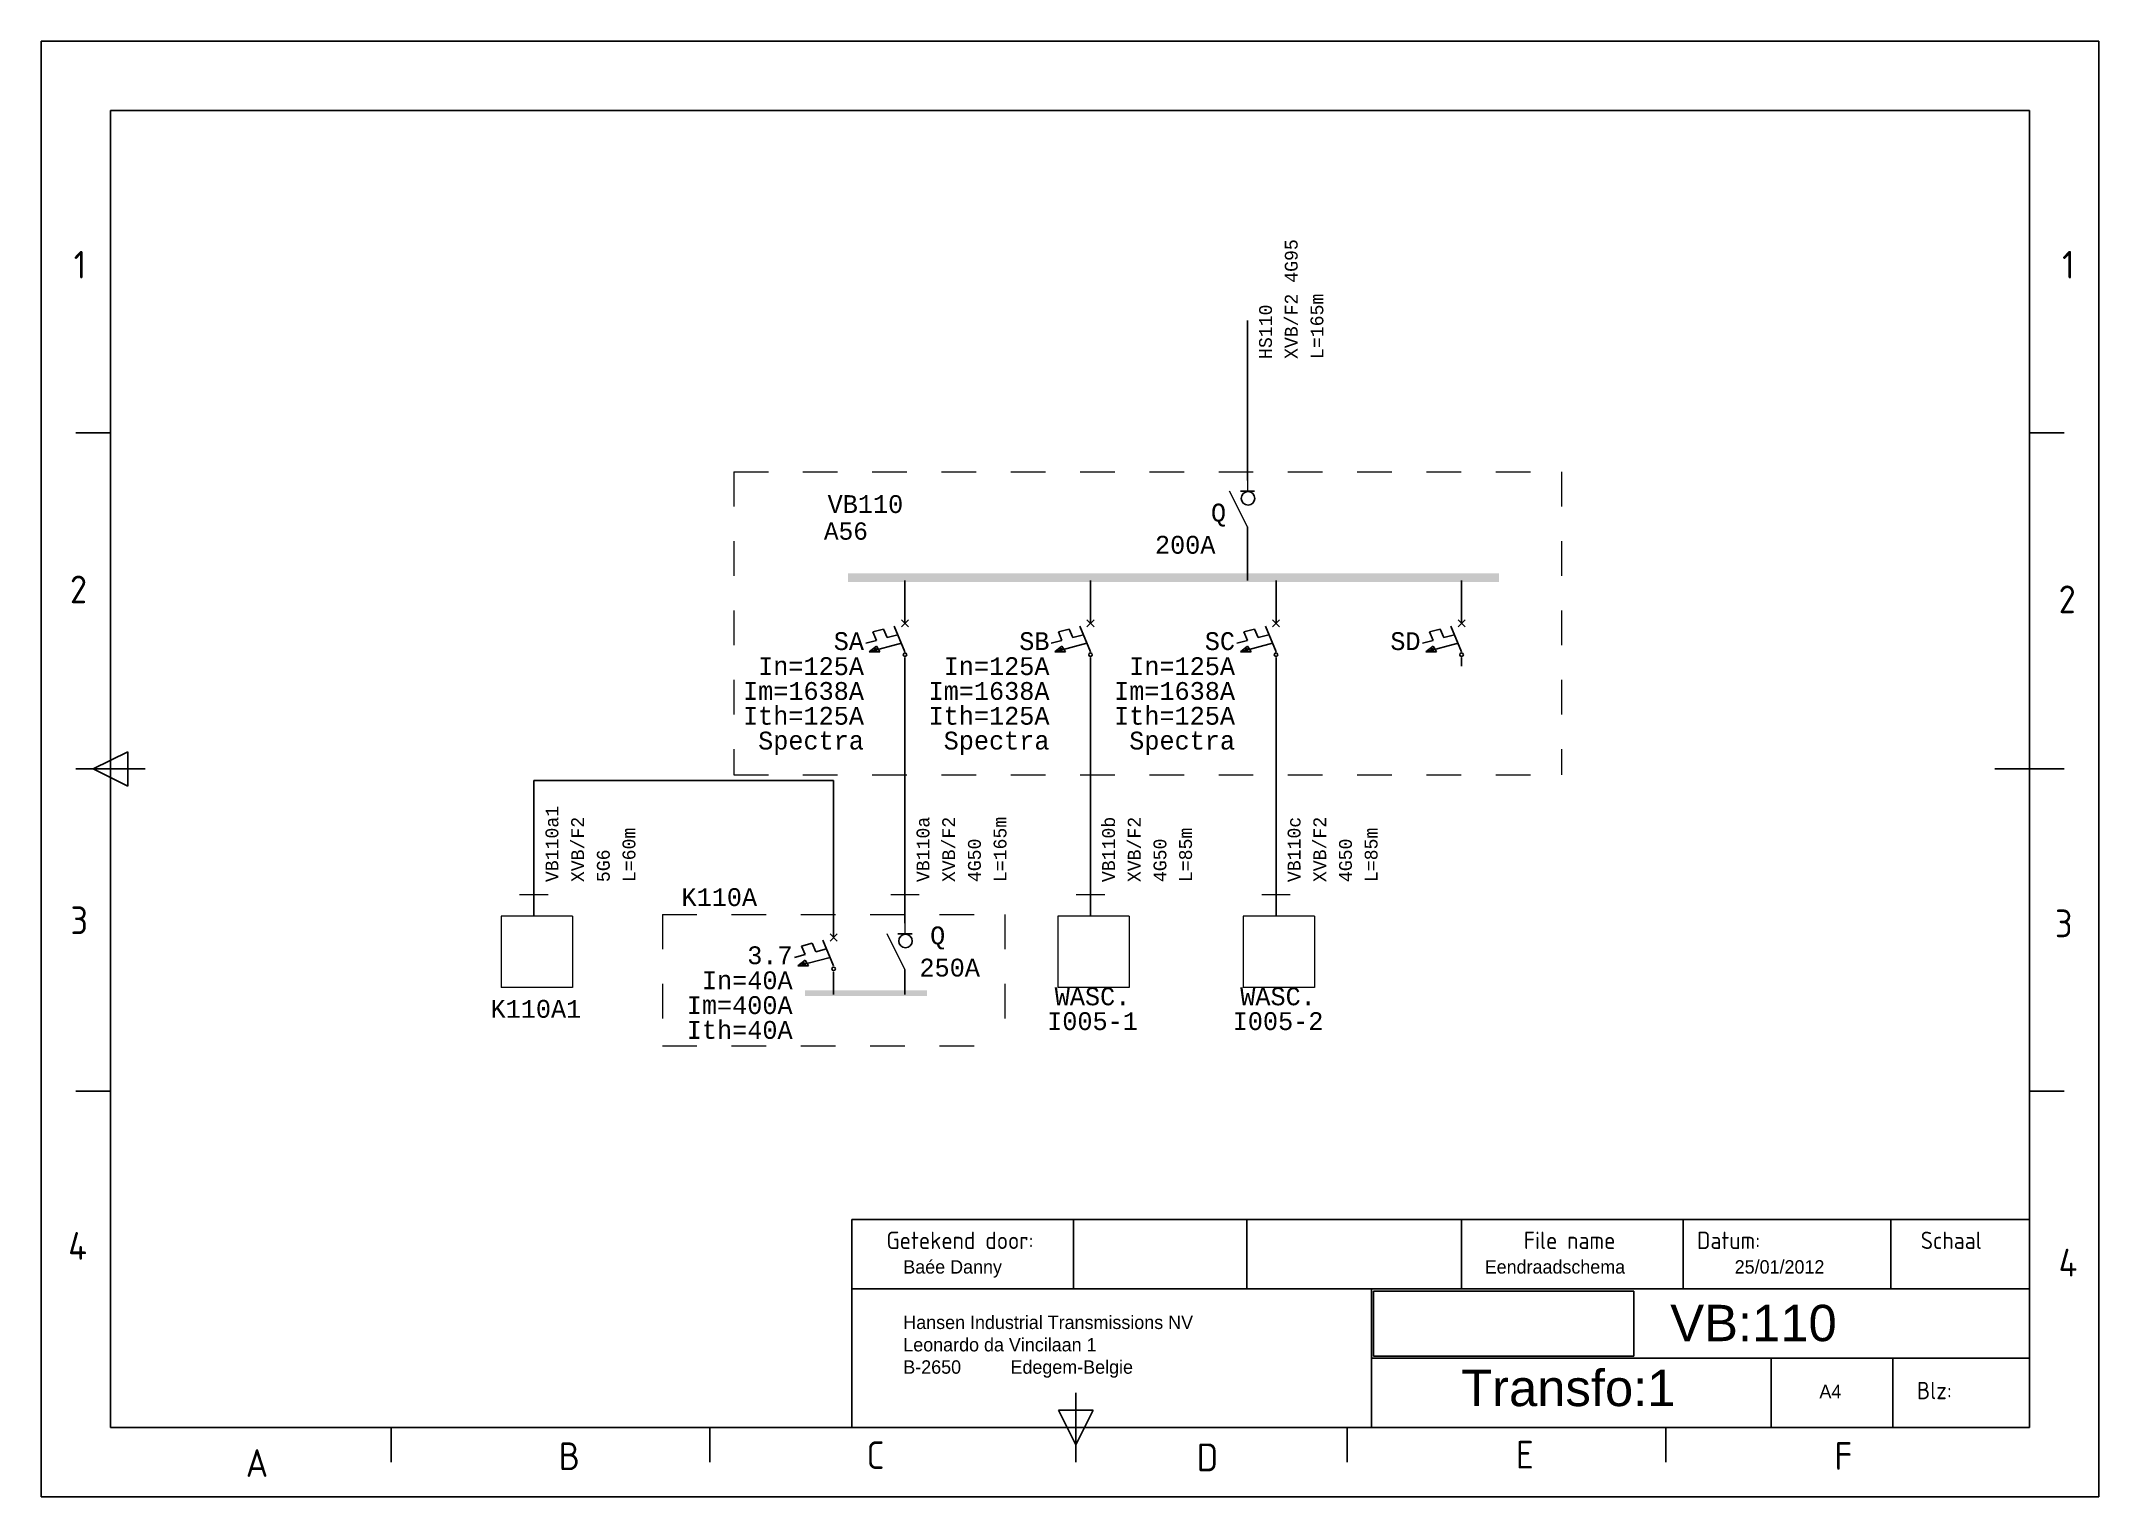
# Model space of a CAD drawing. Header units: inches. Extents: x 0 to 297, y 0 to 210.
import ezdxf
from ezdxf.enums import TextEntityAlignment as Align

# ---------------------------------------------------------------- set-up
doc = ezdxf.new("R2010")
doc.units = ezdxf.units.IN
doc.header["$MEASUREMENT"] = 0
doc.linetypes.add('EPLANLINE2', pattern=[5, 2.5, -2.5])
doc.linetypes.add('EPLANLINE7', pattern=[0])
for name, color, linetype, lineweight in [('AUTOCONNECTING', 1, 'Continuous', 25), ('EXTRA', 2, 'Continuous', 13), ('ODC', 2, 'Continuous', 13), ('SPEC_', 4, 'Continuous', 13), ('SYMBOOL', 2, 'Continuous', 25)]:
    doc.layers.add(name, color=color, linetype=linetype, lineweight=lineweight)
for name, color, linetype in [('Coördinaten', 140, 'Continuous'), ('FRAME 025', 7, 'Continuous'), ('FRAME 050', 6, 'Continuous')]:
    doc.layers.add(name, color=color, linetype=linetype)
doc.styles.add('EPLFONT', font='LUCON.TTF')
doc.styles.add('ISO Proportional', font='isocp')
picture_1 = doc.add_image_def('image1.jpg', size_in_pixel=(2362, 591))

# ---------------------------------------------------------------- blocks, each defined once
blk = doc.blocks.new('SO281')
at = {"layer": 'SYMBOOL', "color": 0, "linetype": 'EPLANLINE7', "lineweight": 25, "ltscale": 4}
for p, q in [((2.06, 0), (0, 0)), ((0, 0), (0, -2.06))]:
    blk.add_line(p, q, dxfattribs=at)
blk = doc.blocks.new('63_3_1ENDRAAD')
at = {"layer": 'SYMBOOL', "color": 0, "linetype": 'EPLANLINE7', "lineweight": 25, "ltscale": 4}
blk.add_line((0, 4.12), (0, 1.03), dxfattribs=at)
at = {"layer": 'SYMBOOL', "color": 0, "linetype": 'EPLANLINE7', "lineweight": 13, "ltscale": 2}
for p, q in [((-4.738, 1.03), (-4.738, -9.27)), ((5.562, 1.03), (-4.738, 1.03)), ((5.562, 1.03), (5.562, -9.27)), ((5.562, -9.27), (-4.738, -9.27))]:
    blk.add_line(p, q, dxfattribs=at)
blk = doc.blocks.new('SO280')
at = {"layer": 'SYMBOOL', "color": 0, "linetype": 'EPLANLINE7', "lineweight": 25, "ltscale": 4}
for p, q in [((-2.06, 0), (0, 0)), ((0, 0), (0, -2.06))]:
    blk.add_line(p, q, dxfattribs=at)
blk = doc.blocks.new('98_0_ECS-617A')
at = {"layer": 'SYMBOOL', "color": 0, "linetype": 'EPLANLINE7', "lineweight": 25, "ltscale": 4}
for p, q in [((0, 4.12), (0, 2.06)), ((-3.09, 1.236), (-4.635, 0.824)), ((-4.635, 0.824), (-4.12, -0.412)), ((-2.575, 0), (-3.09, 1.236)), ((-1.03, 0.412), (-2.575, 0)), ((-1.545, 1.648), (0, -2.06)), ((-0.515, 2.575), (0.515, 1.545)), ((0.515, 2.575), (-0.515, 1.545)), ((-4.12, -0.412), (-5.665, -0.824)), ((-0.515, -0.824), (-5.15, -2.06)), ((-5.15, -2.06), (-4.12, -1.236)), ((-5.15, -2.06), (-3.605, -2.06)), ((-4.635, -1.648), (-4.12, -1.648)), ((-3.605, -2.06), (-4.12, -1.236)), ((-4.12, -1.648), (-4.12, -2.06)), ((0, -2.884), (0, -4.12))]:
    blk.add_line(p, q, dxfattribs=at)
at = {"layer": 'SYMBOOL', "color": 0, "linetype": 'EPLANLINE7', "lineweight": 25}
blk.add_circle((0, -2.472), 0.258, dxfattribs=at)
blk = doc.blocks.new('282_0_ECS-617A')
at = {"layer": 'SYMBOOL', "color": 0, "linetype": 'EPLANLINE7', "lineweight": 25, "ltscale": 4}
for p, q in [((0, 4.12), (0, 4.12)), ((-1.03, 2.575), (1.03, 2.575)), ((0, -4.12), (0, -2.575))]:
    blk.add_line(p, q, dxfattribs=at)
at = {"layer": 'SYMBOOL', "color": 0, "linetype": 'EPLANLINE7', "lineweight": 18, "ltscale": 2}
for p, q in [((0, 4.12), (0, 2.575)), ((0, -2.575), (-2.575, 2.575)), ((-2.575, 2.575), (-2.575, 2.575))]:
    blk.add_line(p, q, dxfattribs=at)
at = {"layer": 'SYMBOOL', "color": 0, "linetype": 'EPLANLINE7', "lineweight": 25}
blk.add_circle((0.07725, 1.545), 0.9785, dxfattribs=at)

msp = doc.modelspace()

# ---------------------------------------------------------------- linework, layer by layer
for p, q in [((0, 0), (0, 210)), ((0, 210), (297, 210)), ((297, 210), (297, 0)), ((200, 200), (10, 200)), ((10, 200), (287, 200)), ((10, 200), (10, 10)), ((287, 200), (287, 10)), ((117, 40), (117, 10)), ((249.72, 20), (249.72, 10)), ((267.25, 20), (267.25, 10)), ((287, 10), (10, 10)), ((297, 0), (0, 0))]:
    msp.add_line(p, q)
for points in [[(117, 40), (287, 40)], [(149, 40), (149, 30)], [(174, 40), (174, 30)], [(205, 40), (205, 30)], [(237, 40), (237, 30)], [(267, 40), (267, 30)], [(117, 30), (287, 30)], [(192, 30), (192, 10)], [(192, 20), (287, 20)]]:
    msp.add_lwpolyline(points)
at = {"layer": 'AUTOCONNECTING', "color": 1, "linetype": 'EPLANLINE7', "lineweight": 25, "ltscale": 2}
msp.add_line((174.12, 169.71), (174.12, 146.62), dxfattribs=at)
at = {"layer": 'AUTOCONNECTING', "color": 1, "linetype": 'EPLANLINE7', "lineweight": 25, "ltscale": 4}
for p, q in [((174.12, 138.38), (174.12, 132.2)), ((124.68, 132.2), (124.68, 128.08)), ((151.46, 132.2), (151.46, 128.08)), ((178.24, 132.2), (178.24, 128.08)), ((205.02, 132.2), (205.02, 128.08)), ((124.68, 119.84), (124.68, 82.76)), ((151.46, 119.84), (151.46, 86.88)), ((178.24, 119.84), (178.24, 86.88)), ((71.12, 103.36), (71.12, 86.88)), ((71.12, 103.36), (114.38, 103.36)), ((114.38, 103.36), (114.38, 82.76)), ((114.38, 74.52), (114.38, 72.46)), ((124.68, 74.52), (124.68, 72.46))]:
    msp.add_line(p, q, dxfattribs=at)
at = {"layer": 'FRAME 050', "color": 7}
for p, q in [((10, 153.5), (5, 153.5)), ((292, 153.5), (287, 153.5)), ((7.5, 105), (12.5, 107.5)), ((12.5, 107.5), (12.5, 102.5)), ((5, 105), (15, 105)), ((12.5, 102.5), (7.5, 105)), ((282, 105), (292, 105)), ((10, 58.5), (5, 58.5)), ((292, 58.5), (287, 58.5)), ((149.36, 5), (149.36, 15)), ((146.86, 12.5), (151.86, 12.5)), ((149.36, 7.5), (146.86, 12.5)), ((151.86, 12.5), (149.36, 7.5)), ((50.5, 10), (50.5, 5)), ((96.5, 10), (96.5, 5)), ((188.5, 10), (188.5, 5)), ((234.5, 10), (234.5, 5))]:
    msp.add_line(p, q, dxfattribs=at)
at = {"layer": 'SYMBOOL', "color": 2, "linetype": 'EPLANLINE2', "lineweight": 13, "ltscale": 2}
for p, q in [((99.96, 147.86), (99.96, 104.18)), ((99.96, 147.86), (219.44, 147.86)), ((219.44, 147.86), (219.44, 104.18)), ((99.96, 104.18), (219.44, 104.18)), ((89.66, 84), (89.66, 65.04)), ((89.66, 84), (139.1, 84)), ((139.1, 84), (139.1, 65.04)), ((89.66, 65.04), (139.1, 65.04))]:
    msp.add_line(p, q, dxfattribs=at)
at = {"layer": 'SYMBOOL', "color": 2, "linetype": 'EPLANLINE7', "lineweight": 13}
for p, q in [((69.06, 86.88), (73.18, 86.88)), ((122.62, 86.88), (126.74, 86.88)), ((149.4, 86.88), (153.52, 86.88)), ((176.18, 86.88), (180.3, 86.88))]:
    msp.add_line(p, q, dxfattribs=at)
at = {"layer": 'SYMBOOL', "color": 3, "linetype": 'EPLANLINE7', "lineweight": 13}
for points in [[(116.44, 131.99), (116.44, 133.23), (210.43, 131.99), (210.43, 133.23)], [(110.26, 72.25), (110.26, 73.08), (127.85, 72.25), (127.85, 73.08)]]:
    msp.add_solid(points, dxfattribs=at)

# ---------------------------------------------------------------- block references
at = {"layer": 'SYMBOOL'}
ref = msp.add_blockref('282_0_ECS-617A', (174.12, 142.5), dxfattribs=at)
ref.add_attrib('ODC_1', 'Q', dxfattribs={"layer": 'ODC', "color": 2, "height": 2.58, "style": 'EPLFONT'}).set_placement((171.03, 140.7), align=Align.RIGHT)
ref.add_attrib('WAARDE_1', '200A', dxfattribs={"layer": 'ODC', "color": 2, "height": 2.575, "style": 'EPLFONT'}).set_placement((169.49, 136.06), align=Align.RIGHT)
ref = msp.add_blockref('98_0_ECS-617A', (124.68, 123.96), dxfattribs=at)
ref.add_attrib('ODC_1', 'SA', dxfattribs={"layer": 'ODC', "color": 2, "height": 2.575, "style": 'EPLFONT'}).set_placement((118.76, 122.16), align=Align.RIGHT)
ref.add_attrib('WAARDE_1', 'In=125A', dxfattribs={"layer": 'ODC', "color": 2, "height": 2.575, "style": 'EPLFONT'}).set_placement((118.76, 118.55), align=Align.RIGHT)
ref.add_attrib('WAARDE_2', 'Im=1638A', dxfattribs={"layer": 'ODC', "color": 2, "height": 2.575, "style": 'EPLFONT'}).set_placement((118.76, 114.97), align=Align.RIGHT)
ref.add_attrib('WAARDE_3', 'Ith=125A', dxfattribs={"layer": 'ODC', "color": 2, "height": 2.575, "style": 'EPLFONT'}).set_placement((118.76, 111.39), align=Align.RIGHT)
ref.add_attrib('EXTRA_1', 'Spectra', dxfattribs={"layer": 'ODC', "color": 2, "height": 2.575, "style": 'EPLFONT'}).set_placement((118.76, 107.81), align=Align.RIGHT)
ref = msp.add_blockref('98_0_ECS-617A', (151.46, 123.96), dxfattribs=at)
ref.add_attrib('ODC_1', 'SB', dxfattribs={"layer": 'ODC', "color": 2, "height": 2.575, "style": 'EPLFONT'}).set_placement((145.54, 122.16), align=Align.RIGHT)
ref.add_attrib('WAARDE_1', 'In=125A', dxfattribs={"layer": 'ODC', "color": 2, "height": 2.575, "style": 'EPLFONT'}).set_placement((145.54, 118.55), align=Align.RIGHT)
ref.add_attrib('WAARDE_2', 'Im=1638A', dxfattribs={"layer": 'ODC', "color": 2, "height": 2.575, "style": 'EPLFONT'}).set_placement((145.54, 114.97), align=Align.RIGHT)
ref.add_attrib('WAARDE_3', 'Ith=125A', dxfattribs={"layer": 'ODC', "color": 2, "height": 2.575, "style": 'EPLFONT'}).set_placement((145.54, 111.39), align=Align.RIGHT)
ref.add_attrib('EXTRA_1', 'Spectra', dxfattribs={"layer": 'ODC', "color": 2, "height": 2.575, "style": 'EPLFONT'}).set_placement((145.54, 107.81), align=Align.RIGHT)
ref = msp.add_blockref('98_0_ECS-617A', (178.24, 123.96), dxfattribs=at)
ref.add_attrib('ODC_1', 'SC', dxfattribs={"layer": 'ODC', "color": 2, "height": 2.575, "style": 'EPLFONT'}).set_placement((172.32, 122.16), align=Align.RIGHT)
ref.add_attrib('WAARDE_1', 'In=125A', dxfattribs={"layer": 'ODC', "color": 2, "height": 2.575, "style": 'EPLFONT'}).set_placement((172.32, 118.55), align=Align.RIGHT)
ref.add_attrib('WAARDE_2', 'Im=1638A', dxfattribs={"layer": 'ODC', "color": 2, "height": 2.575, "style": 'EPLFONT'}).set_placement((172.32, 114.97), align=Align.RIGHT)
ref.add_attrib('WAARDE_3', 'Ith=125A', dxfattribs={"layer": 'ODC', "color": 2, "height": 2.575, "style": 'EPLFONT'}).set_placement((172.32, 111.39), align=Align.RIGHT)
ref.add_attrib('EXTRA_1', 'Spectra', dxfattribs={"layer": 'ODC', "color": 2, "height": 2.575, "style": 'EPLFONT'}).set_placement((172.32, 107.81), align=Align.RIGHT)
ref = msp.add_blockref('98_0_ECS-617A', (205.02, 123.96), dxfattribs=at)
ref.add_attrib('ODC_1', 'SD', dxfattribs={"layer": 'ODC', "color": 2, "height": 2.575, "style": 'EPLFONT'}).set_placement((199.1, 122.16), align=Align.RIGHT)
for name, p in [('SO281', (71.12, 103.36)), ('SO280', (114.38, 103.36))]:
    msp.add_blockref(name, p, dxfattribs=at)
ref = msp.add_blockref('63_3_1ENDRAAD', (71.12, 82.76), dxfattribs=at)
ref.add_attrib('ODC_1', 'K110A1', dxfattribs={"layer": 'ODC', "color": 2, "height": 2.575, "style": 'EPLFONT'}).set_placement((71.41, 69.11), align=Align.CENTER)
ref = msp.add_blockref('63_3_1ENDRAAD', (151.46, 82.76), dxfattribs=at)
ref.add_attrib('ODC_1', 'WASC.', dxfattribs={"layer": 'ODC', "color": 2, "height": 2.575, "style": 'EPLFONT'}).set_placement((151.75, 70.91), align=Align.CENTER)
ref.add_attrib('ODC_2', 'I005-1', dxfattribs={"layer": 'ODC', "color": 2, "height": 2.575, "style": 'EPLFONT'}).set_placement((151.75, 67.34), align=Align.CENTER)
ref = msp.add_blockref('63_3_1ENDRAAD', (178.24, 82.76), dxfattribs=at)
ref.add_attrib('ODC_1', 'WASC.', dxfattribs={"layer": 'ODC', "color": 2, "height": 2.575, "style": 'EPLFONT'}).set_placement((178.53, 70.91), align=Align.CENTER)
ref.add_attrib('ODC_2', 'I005-2', dxfattribs={"layer": 'ODC', "color": 2, "height": 2.575, "style": 'EPLFONT'}).set_placement((178.53, 67.34), align=Align.CENTER)
ref = msp.add_blockref('98_0_ECS-617A', (114.38, 78.64), dxfattribs=at)
ref.add_attrib('ODC_1', '3.7', dxfattribs={"layer": 'ODC', "color": 2, "height": 2.575, "style": 'EPLFONT'}).set_placement((108.46, 76.84), align=Align.RIGHT)
ref.add_attrib('WAARDE_1', 'In=40A', dxfattribs={"layer": 'ODC', "color": 2, "height": 2.575, "style": 'EPLFONT'}).set_placement((108.46, 73.23), align=Align.RIGHT)
ref.add_attrib('WAARDE_2', 'Im=400A', dxfattribs={"layer": 'ODC', "color": 2, "height": 2.575, "style": 'EPLFONT'}).set_placement((108.46, 69.65), align=Align.RIGHT)
ref.add_attrib('WAARDE_3', 'Ith=40A', dxfattribs={"layer": 'ODC', "color": 2, "height": 2.575, "style": 'EPLFONT'}).set_placement((108.46, 66.07), align=Align.RIGHT)
ref = msp.add_blockref('282_0_ECS-617A', (124.68, 78.64), dxfattribs=at)
ref.add_attrib('ODC_1', 'Q', (128.31, 79.7), dxfattribs={"layer": 'ODC', "color": 2, "height": 2.58, "style": 'EPLFONT'})
ref.add_attrib('WAARDE_1', '250A', (126.77, 75.06), dxfattribs={"layer": 'ODC', "color": 2, "height": 2.575, "style": 'EPLFONT'})

# ---------------------------------------------------------------- texts
at = {"attachment_point": 1}
for s, insert, char_height, width in [('Baée Danny', (124.44, 34.14), 1.934, 160.0394), ('Eendraadschema', (208.36, 34.14), 1.9338, 160.0394), ('25/01/2012', (244.44, 34.14), 1.934, 160.0394), ('{\\fArial|b0|i0|c0|p34;VB:110}', (235.14, 27.7), 5.2447, 1513.6073), ('Hansen Industrial Transmissions NV\\PLeonardo da Vincilaan 1\\PB-2650^IEdegem-Belgie', (124.44, 26.14), 1.9338, 160.0394), ('{\\fArial|b0|i0|c0|p34;Transfo:1}', (204.95, 18.33), 5.2447, 1513.6073), ('A4', (256.67, 16.16), 1.934, 160.0394)]:
    msp.add_mtext(s, dxfattribs=dict(at, insert=insert, char_height=char_height, width=width))
at = {"layer": 'Coördinaten', "insert": (112.98, 140.58), "char_height": 2.5, "width": 10.3737, "attachment_point": 1, "style": 'EPLFONT'}
msp.add_mtext('A56', dxfattribs=at)
at = {"layer": 'EXTRA', "color": 2, "style": 'EPLFONT'}
for s, p in [('VB110', (118.97, 141.93)), ('K110A', (97.88, 85.23))]:
    msp.add_text(s, height=2.575, dxfattribs=at).set_placement(p, align=Align.CENTER)
at = {"layer": 'FRAME 025', "style": 'ISO Proportional'}
for s, p in [('Getekend door:', (122.01, 37)), ('File name', (214, 37)), ('Datum:', (239, 37)), ('Schaal', (271.29, 37)), ('Blz:', (270.74, 15.33))]:
    msp.add_text(s, height=2.5, dxfattribs=at).set_placement(p, align=Align.MIDDLE_LEFT)
at = {"layer": 'FRAME 050', "color": 7, "style": 'ISO Proportional'}
for s, p in [('1', (5.6, 177.75)), ('1', (292.6, 177.75)), ('2', (5.39, 130.91)), ('2', (292.43, 129.48)), ('3', (5.5, 83.18)), ('3', (291.94, 82.73)), ('4', (5.26, 36.2)), ('4', (292.55, 33.79)), ('A', (31.15, 4.87)), ('B', (76.24, 5.85)), ('C', (120.42, 6.02)), ('D', (168.34, 5.69)), ('E', (214.14, 6.08)), ('F', (260.13, 5.9))]:
    msp.add_text(s, height=4, dxfattribs=at).set_placement(p, align=Align.MIDDLE)
at = {"layer": 'SPEC_', "color": 4, "style": 'EPLFONT'}
for s, p in [('XVB/F2 4G95', (181.36, 164.15)), ('L=165m', (185.07, 164.15)), ('HS110', (177.65, 164.15)), ('VB110a1', (74.65, 88.68)), ('VB110a', (128.21, 88.68)), ('XVB/F2', (78.36, 88.68)), ('L=60m', (85.77, 88.68)), ('XVB/F2', (131.92, 88.68)), ('L=165m', (139.33, 88.68)), ('VB110b', (154.99, 88.68)), ('XVB/F2', (158.7, 88.68)), ('L=85m', (166.11, 88.68)), ('VB110c', (181.77, 88.68)), ('XVB/F2', (185.48, 88.68)), ('L=85m', (192.89, 88.68)), ('5G6', (82.07, 88.68)), ('4G50', (135.63, 88.68)), ('4G50', (162.41, 88.68)), ('4G50', (189.19, 88.68))]:
    msp.add_text(s, height=1.854, rotation=90, dxfattribs=at).set_placement(p)

# ---------------------------------------------------------------- pictures from other files: only their frames are drawn
image = msp.add_image(picture_1, insert=(192.31, 20.27), size_in_units=(37.57, 9.4))
image.dxf.flags = 7

doc.saveas('drawing.dxf')
